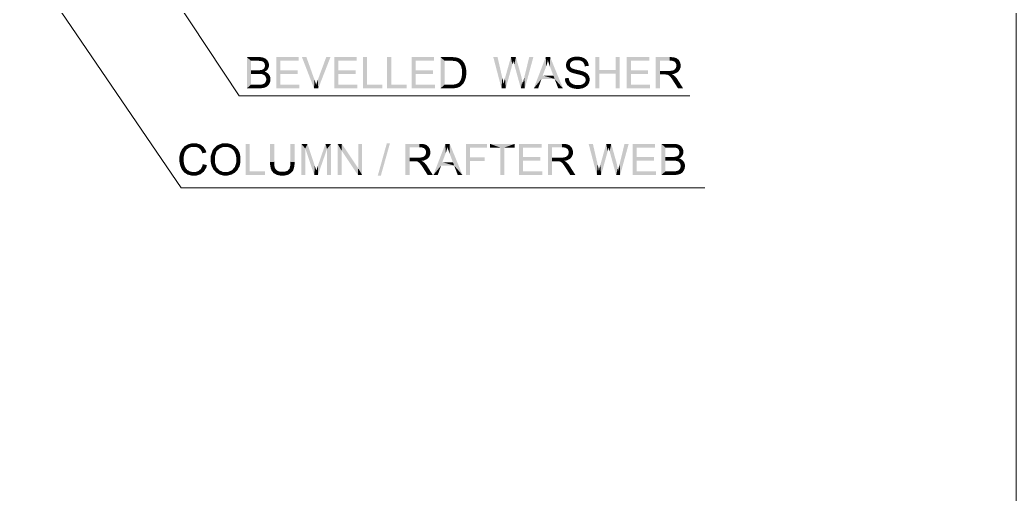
# Model space of a CAD drawing. Header units: millimetres. Extents: x 2 to 579, y 1 to 405.
# Drawn here: x 247.72 to 275.33, y 111.57 to 124.71 of the extents above; entities that cross this region are included whole.
import ezdxf

# ---------------------------------------------------------------- set-up
doc = ezdxf.new("R2010")
doc.units = ezdxf.units.MM
doc.linetypes.add('XKITLINE00', pattern=[0])
doc.layers.add('LinkedObject', color=7, linetype='Continuous', lineweight=0)

# ---------------------------------------------------------------- blocks, each defined once
blk = doc.blocks.new('*A4')
at = {"layer": 'LinkedObject'}
for points in [[(254.01, 123.682), (254.124, 123.217), (254.01, 122.818)], [(254.124, 123.319), (254.124, 123.217), (254.01, 123.682)], [(254.01, 123.682), (254.124, 123.58), (254.124, 123.319)], [(254.297, 123.58), (254.01, 123.682), (254.334, 123.682)], [(254.124, 123.58), (254.01, 123.682), (254.297, 123.58)], [(254.297, 123.58), (254.334, 123.682), (254.344, 123.58)], [(254.334, 123.682), (254.41, 123.574), (254.344, 123.58)], [(254.384, 123.682), (254.41, 123.574), (254.334, 123.682)], [(254.463, 123.669), (254.41, 123.574), (254.384, 123.682)], [(254.41, 123.574), (254.463, 123.669), (254.429, 123.568)], [(254.429, 123.568), (254.463, 123.669), (254.448, 123.562)], [(254.448, 123.562), (254.463, 123.669), (254.493, 123.655)], [(254.493, 123.655), (254.478, 123.539), (254.448, 123.562)], [(254.523, 123.642), (254.478, 123.539), (254.493, 123.655)], [(254.57, 123.602), (254.478, 123.539), (254.523, 123.642)], [(254.587, 123.575), (254.478, 123.539), (254.57, 123.602)], [(254.478, 123.539), (254.587, 123.575), (254.488, 123.523)], [(254.587, 123.575), (254.498, 123.507), (254.488, 123.523)], [(254.498, 123.507), (254.587, 123.575), (254.509, 123.469)], [(254.498, 123.387), (254.621, 123.461), (254.591, 123.356)], [(254.509, 123.425), (254.621, 123.461), (254.498, 123.387)], [(254.509, 123.469), (254.587, 123.575), (254.621, 123.461)], [(254.621, 123.461), (254.509, 123.447), (254.509, 123.469)], [(254.509, 123.447), (254.621, 123.461), (254.509, 123.425)], [(254.621, 123.49), (254.587, 123.575), (254.604, 123.547)], [(254.621, 123.461), (254.587, 123.575), (254.621, 123.49)], [(254.591, 123.356), (254.621, 123.461), (254.606, 123.381)], [(254.606, 123.381), (254.621, 123.461), (254.621, 123.433)], [(254.935, 123.315), (254.821, 122.818), (254.821, 123.682)], [(254.935, 123.315), (254.821, 123.682), (254.935, 123.58)], [(255.446, 123.58), (254.821, 123.682), (255.446, 123.682)], [(254.935, 123.58), (254.821, 123.682), (255.446, 123.58)], [(255.659, 123.682), (255.87, 122.818), (255.536, 123.682)], [(255.884, 123.054), (255.87, 122.818), (255.659, 123.682)], [(256.326, 123.682), (255.976, 123.054), (256.209, 123.682)], [(255.989, 122.818), (255.976, 123.054), (256.326, 123.682)], [(256.544, 123.315), (256.43, 122.818), (256.43, 123.682)], [(256.544, 123.315), (256.43, 123.682), (256.544, 123.58)], [(257.055, 123.58), (256.43, 123.682), (257.055, 123.682)], [(256.544, 123.58), (256.43, 123.682), (257.055, 123.58)], [(257.342, 123.682), (257.228, 122.818), (257.228, 123.682)], [(257.342, 122.92), (257.228, 122.818), (257.342, 123.682)], [(258.012, 123.682), (257.898, 122.818), (257.898, 123.682)], [(258.012, 122.92), (257.898, 122.818), (258.012, 123.682)], [(258.69, 123.315), (258.575, 122.818), (258.575, 123.682)], [(258.69, 123.315), (258.575, 123.682), (258.69, 123.58)], [(259.2, 123.58), (258.575, 123.682), (259.2, 123.682)], [(258.69, 123.58), (258.575, 123.682), (259.2, 123.58)], [(259.378, 123.682), (259.492, 123.58), (259.378, 122.818)], [(259.674, 123.58), (259.378, 123.682), (259.675, 123.682)], [(259.492, 123.58), (259.378, 123.682), (259.674, 123.58)], [(259.378, 122.818), (259.492, 123.58), (259.492, 122.92)], [(259.675, 123.682), (259.725, 123.58), (259.674, 123.58)], [(259.726, 123.682), (259.725, 123.58), (259.675, 123.682)], [(259.726, 123.682), (259.799, 123.571), (259.725, 123.58)], [(259.803, 123.676), (259.799, 123.571), (259.726, 123.682)], [(259.829, 123.669), (259.799, 123.571), (259.803, 123.676)], [(259.829, 123.669), (259.822, 123.562), (259.799, 123.571)], [(259.822, 123.562), (259.829, 123.669), (259.853, 123.55)], [(259.93, 123.63), (259.829, 123.669), (259.866, 123.661)], [(259.956, 123.607), (259.829, 123.669), (259.93, 123.63)], [(259.908, 123.501), (259.829, 123.669), (259.956, 123.607)], [(259.853, 123.55), (259.829, 123.669), (259.908, 123.501)], [(259.956, 123.607), (259.93, 123.465), (259.908, 123.501)], [(259.99, 123.579), (259.93, 123.465), (259.956, 123.607)], [(260.041, 123.505), (259.93, 123.465), (259.99, 123.579)], [(259.93, 123.465), (260.041, 123.505), (259.952, 123.428)], [(259.952, 123.428), (260.041, 123.505), (260.058, 123.46)], [(260.058, 123.46), (259.974, 123.324), (259.952, 123.428)], [(260.075, 123.415), (259.974, 123.324), (260.058, 123.46)], [(260.959, 123.682), (261.068, 122.818), (260.841, 123.682)], [(261.089, 123.115), (261.068, 122.818), (260.959, 123.682)], [(261.329, 123.682), (261.369, 123.476), (261.165, 123.098)], [(261.165, 123.098), (261.369, 123.476), (261.187, 122.818)], [(261.369, 123.476), (261.329, 123.682), (261.375, 123.497)], [(261.375, 123.497), (261.329, 123.682), (261.388, 123.548)], [(261.388, 123.548), (261.329, 123.682), (261.395, 123.577)], [(261.467, 123.682), (261.395, 123.577), (261.329, 123.682)], [(261.395, 123.577), (261.467, 123.682), (261.397, 123.568)], [(261.397, 123.568), (261.467, 123.682), (261.411, 123.517)], [(261.411, 123.517), (261.467, 123.682), (261.423, 123.476)], [(261.423, 123.476), (261.467, 123.682), (261.59, 123.244)], [(261.59, 123.244), (261.604, 122.818), (261.423, 123.476)], [(261.951, 123.682), (261.701, 123.126), (261.836, 123.682)], [(261.715, 122.818), (261.701, 123.126), (261.951, 123.682)], [(262.295, 123.682), (262.307, 123.426), (261.963, 122.818)], [(262.307, 123.426), (262.295, 123.682), (262.321, 123.467)], [(262.321, 123.467), (262.295, 123.682), (262.345, 123.549)], [(262.345, 123.549), (262.295, 123.682), (262.353, 123.591)], [(262.418, 123.682), (262.353, 123.591), (262.295, 123.682)], [(262.353, 123.591), (262.418, 123.682), (262.364, 123.556)], [(262.364, 123.556), (262.418, 123.682), (262.394, 123.466)], [(262.394, 123.466), (262.418, 123.682), (262.415, 123.411)], [(262.415, 123.411), (262.418, 123.682), (262.505, 123.173)], [(262.505, 123.173), (262.418, 123.682), (262.541, 123.079)], [(262.541, 123.079), (262.418, 123.682), (262.771, 122.818)], [(262.894, 123.58), (262.857, 123.458), (262.875, 123.552)], [(262.99, 123.538), (262.857, 123.458), (262.894, 123.58)], [(262.875, 123.552), (262.857, 123.458), (262.857, 123.491)], [(262.966, 123.492), (262.857, 123.458), (262.99, 123.538)], [(262.857, 123.458), (262.966, 123.492), (262.966, 123.466)], [(262.966, 123.442), (262.857, 123.458), (262.966, 123.466)], [(262.857, 123.458), (262.966, 123.442), (262.857, 123.428)], [(262.912, 123.609), (263.014, 123.557), (262.894, 123.58)], [(262.894, 123.58), (263.014, 123.557), (262.99, 123.538)], [(262.966, 123.652), (263.014, 123.557), (262.912, 123.609)], [(263.037, 123.576), (262.966, 123.652), (263.002, 123.667)], [(263.014, 123.557), (262.966, 123.652), (263.037, 123.576)], [(263.038, 123.682), (263.113, 123.595), (263.002, 123.667)], [(263.002, 123.667), (263.113, 123.595), (263.037, 123.576)], [(263.117, 123.696), (263.113, 123.595), (263.038, 123.682)], [(263.16, 123.696), (263.113, 123.595), (263.117, 123.696)], [(263.113, 123.595), (263.16, 123.696), (263.165, 123.595)], [(263.16, 123.696), (263.215, 123.595), (263.165, 123.595)], [(263.293, 123.681), (263.16, 123.696), (263.208, 123.696)], [(263.33, 123.665), (263.16, 123.696), (263.293, 123.681)], [(263.29, 123.574), (263.16, 123.696), (263.33, 123.665)], [(263.215, 123.595), (263.16, 123.696), (263.29, 123.574)], [(263.33, 123.665), (263.315, 123.553), (263.29, 123.574)], [(263.366, 123.65), (263.315, 123.553), (263.33, 123.665)], [(263.315, 123.553), (263.366, 123.65), (263.341, 123.532)], [(263.341, 123.532), (263.366, 123.65), (263.442, 123.574)], [(263.442, 123.574), (263.371, 123.47), (263.341, 123.532)], [(263.442, 123.574), (263.366, 123.65), (263.423, 123.604)], [(263.462, 123.544), (263.371, 123.47), (263.442, 123.574)], [(263.483, 123.476), (263.371, 123.47), (263.462, 123.544)], [(263.485, 123.438), (263.371, 123.47), (263.483, 123.476)], [(263.371, 123.47), (263.485, 123.438), (263.375, 123.429)], [(263.785, 123.327), (263.67, 122.818), (263.67, 123.682)], [(263.785, 123.327), (263.67, 123.682), (263.785, 123.682)], [(264.348, 123.682), (264.234, 123.327), (264.234, 123.682)], [(264.234, 123.225), (264.234, 123.327), (264.348, 123.682)], [(264.234, 123.225), (264.348, 123.682), (264.348, 122.818)], [(264.654, 123.315), (264.54, 122.818), (264.54, 123.682)], [(264.654, 123.315), (264.54, 123.682), (264.654, 123.58)], [(265.164, 123.58), (264.54, 123.682), (265.164, 123.682)], [(264.654, 123.58), (264.54, 123.682), (265.164, 123.58)], [(265.458, 123.301), (265.344, 122.818), (265.344, 123.682)], [(265.344, 123.682), (265.458, 123.587), (265.458, 123.301)], [(265.731, 123.587), (265.344, 123.682), (265.726, 123.682)], [(265.458, 123.587), (265.344, 123.682), (265.731, 123.587)], [(265.726, 123.682), (265.779, 123.587), (265.731, 123.587)], [(265.872, 123.67), (265.726, 123.682), (265.784, 123.682)], [(265.902, 123.658), (265.726, 123.682), (265.872, 123.67)], [(265.849, 123.567), (265.726, 123.682), (265.902, 123.658)], [(265.779, 123.587), (265.726, 123.682), (265.849, 123.567)], [(265.902, 123.658), (265.872, 123.547), (265.849, 123.567)], [(265.932, 123.647), (265.872, 123.547), (265.902, 123.658)], [(265.872, 123.547), (265.932, 123.647), (265.894, 123.527)], [(265.894, 123.527), (265.932, 123.647), (265.998, 123.576)], [(265.998, 123.576), (265.916, 123.477), (265.894, 123.527)], [(266.016, 123.547), (265.916, 123.477), (265.998, 123.576)], [(266.034, 123.482), (265.916, 123.477), (266.016, 123.547)], [(266.034, 123.446), (265.916, 123.477), (266.034, 123.482)], [(265.916, 123.477), (266.034, 123.446), (265.916, 123.446)], [(265.998, 123.576), (265.932, 123.647), (265.98, 123.606)], [(254.01, 122.818), (254.124, 123.217), (254.124, 122.92)], [(254.324, 123.217), (254.124, 123.319), (254.311, 123.319)], [(254.124, 123.217), (254.124, 123.319), (254.324, 123.217)], [(254.366, 123.217), (254.311, 123.319), (254.349, 123.319)], [(254.324, 123.217), (254.311, 123.319), (254.366, 123.217)], [(254.404, 123.324), (254.5, 123.277), (254.349, 123.319)], [(254.349, 123.319), (254.5, 123.277), (254.366, 123.217)], [(254.366, 123.217), (254.5, 123.277), (254.429, 123.21)], [(254.421, 123.329), (254.531, 123.292), (254.404, 123.324)], [(254.5, 123.277), (254.404, 123.324), (254.531, 123.292)], [(254.442, 123.335), (254.531, 123.292), (254.421, 123.329)], [(254.5, 123.277), (254.473, 123.195), (254.429, 123.21)], [(254.475, 123.357), (254.531, 123.292), (254.442, 123.335)], [(254.473, 123.195), (254.5, 123.277), (254.507, 123.17)], [(254.591, 123.356), (254.475, 123.357), (254.498, 123.387)], [(254.576, 123.332), (254.475, 123.357), (254.591, 123.356)], [(254.531, 123.292), (254.475, 123.357), (254.576, 123.332)], [(254.599, 123.227), (254.5, 123.277), (254.539, 123.266)], [(254.507, 123.17), (254.5, 123.277), (254.599, 123.227)], [(254.507, 123.17), (254.599, 123.227), (254.52, 123.152)], [(254.52, 123.152), (254.599, 123.227), (254.532, 123.134)], [(254.532, 123.134), (254.599, 123.227), (254.62, 123.199)], [(254.62, 123.199), (254.545, 123.092), (254.532, 123.134)], [(254.641, 123.171), (254.545, 123.092), (254.62, 123.199)], [(254.935, 123.213), (254.821, 122.818), (254.935, 123.315)], [(254.935, 122.92), (254.821, 122.818), (254.935, 123.213)], [(255.414, 123.213), (254.935, 123.315), (255.414, 123.315)], [(254.935, 123.213), (254.935, 123.315), (255.414, 123.213)], [(256.544, 123.213), (256.43, 122.818), (256.544, 123.315)], [(256.544, 122.92), (256.43, 122.818), (256.544, 123.213)], [(257.023, 123.213), (256.544, 123.315), (257.023, 123.315)], [(256.544, 123.213), (256.544, 123.315), (257.023, 123.213)], [(258.69, 123.213), (258.575, 122.818), (258.69, 123.315)], [(258.69, 122.92), (258.575, 122.818), (258.69, 123.213)], [(259.168, 123.213), (258.69, 123.315), (259.168, 123.315)], [(258.69, 123.213), (258.69, 123.315), (259.168, 123.213)], [(259.974, 123.207), (260.092, 123.205), (259.963, 123.124)], [(259.963, 123.124), (260.092, 123.205), (260.069, 123.08)], [(260.092, 123.312), (259.974, 123.324), (260.075, 123.415)], [(260.092, 123.254), (259.974, 123.324), (260.092, 123.312)], [(259.974, 123.324), (260.092, 123.254), (259.974, 123.256)], [(260.092, 123.254), (259.974, 123.207), (259.974, 123.256)], [(260.092, 123.205), (259.974, 123.207), (260.092, 123.254)], [(260.069, 123.08), (260.092, 123.205), (260.08, 123.118)], [(261.613, 123.163), (261.604, 122.818), (261.59, 123.244)], [(261.963, 122.818), (262.307, 123.426), (262.211, 123.173)], [(262.857, 123.428), (262.966, 123.442), (262.872, 123.374)], [(262.872, 123.374), (262.966, 123.442), (262.887, 123.35)], [(262.887, 123.35), (262.966, 123.442), (262.983, 123.404)], [(262.983, 123.404), (262.948, 123.286), (262.887, 123.35)], [(262.887, 123.35), (262.948, 123.286), (262.902, 123.326)], [(263, 123.389), (262.948, 123.286), (262.983, 123.404)], [(262.948, 123.286), (263, 123.389), (262.979, 123.27)], [(262.979, 123.27), (263, 123.389), (263.016, 123.374)], [(262.979, 123.27), (263.016, 123.374), (263.003, 123.257)], [(263.003, 123.257), (263.016, 123.374), (263.086, 123.23)], [(263.086, 123.23), (263.016, 123.374), (263.102, 123.343)], [(263.086, 123.23), (263.102, 123.343), (263.145, 123.216)], [(263.145, 123.216), (263.102, 123.343), (263.172, 123.327)], [(263.145, 123.216), (263.172, 123.327), (263.205, 123.202)], [(263.205, 123.202), (263.172, 123.327), (263.242, 123.312)], [(263.205, 123.202), (263.242, 123.312), (263.282, 123.181)], [(263.282, 123.181), (263.242, 123.312), (263.299, 123.174)], [(263.299, 123.174), (263.242, 123.312), (263.326, 123.163)], [(263.337, 123.284), (263.326, 123.163), (263.242, 123.312)], [(263.363, 123.272), (263.326, 123.163), (263.337, 123.284)], [(263.326, 123.163), (263.363, 123.272), (263.365, 123.138)], [(263.365, 123.138), (263.363, 123.272), (263.401, 123.255)], [(263.365, 123.138), (263.401, 123.255), (263.377, 123.123)], [(263.377, 123.123), (263.401, 123.255), (263.389, 123.108)], [(263.401, 123.255), (263.475, 123.184), (263.389, 123.108)], [(263.389, 123.108), (263.475, 123.184), (263.401, 123.072)], [(263.475, 123.184), (263.401, 123.255), (263.457, 123.211)], [(263.401, 123.072), (263.475, 123.184), (263.493, 123.158)], [(263.785, 123.225), (263.67, 122.818), (263.785, 123.327)], [(263.67, 122.818), (263.785, 123.225), (263.785, 122.818)], [(263.785, 123.327), (264.234, 123.225), (263.785, 123.225)], [(264.234, 123.327), (264.234, 123.225), (263.785, 123.327)], [(264.234, 123.225), (264.348, 122.818), (264.234, 122.818)], [(264.654, 123.213), (264.54, 122.818), (264.654, 123.315)], [(264.654, 122.92), (264.54, 122.818), (264.654, 123.213)], [(265.132, 123.213), (264.654, 123.315), (265.132, 123.315)], [(264.654, 123.213), (264.654, 123.315), (265.132, 123.213)], [(265.458, 123.301), (265.458, 123.201), (265.344, 122.818)], [(265.344, 122.818), (265.458, 123.201), (265.458, 122.818)], [(265.59, 123.201), (265.458, 123.301), (265.703, 123.301)], [(265.458, 123.201), (265.458, 123.301), (265.59, 123.201)], [(265.59, 123.201), (265.703, 123.301), (265.613, 123.201)], [(265.613, 123.201), (265.703, 123.301), (265.644, 123.199)], [(265.644, 123.199), (265.703, 123.301), (265.654, 123.197)], [(265.654, 123.197), (265.703, 123.301), (265.667, 123.194)], [(265.667, 123.194), (265.703, 123.301), (265.693, 123.182)], [(265.693, 123.182), (265.703, 123.301), (265.743, 123.301)], [(265.693, 123.182), (265.743, 123.301), (265.706, 123.174)], [(265.743, 123.301), (265.791, 123.211), (265.706, 123.174)], [(265.706, 123.174), (265.791, 123.211), (265.719, 123.166)], [(265.791, 123.211), (265.748, 123.137), (265.719, 123.166)], [(265.804, 123.309), (265.791, 123.211), (265.743, 123.301)], [(265.813, 123.2), (265.748, 123.137), (265.791, 123.211)], [(265.748, 123.137), (265.813, 123.2), (265.764, 123.117)], [(265.764, 123.117), (265.813, 123.2), (265.78, 123.096)], [(265.78, 123.096), (265.813, 123.2), (265.859, 123.168)], [(265.791, 123.211), (265.804, 123.309), (265.853, 123.219)], [(265.826, 123.317), (265.974, 123.291), (265.804, 123.309)], [(265.944, 123.259), (265.804, 123.309), (265.974, 123.291)], [(265.853, 123.219), (265.804, 123.309), (265.944, 123.259)], [(265.859, 123.168), (265.813, 123.2), (265.848, 123.178)], [(265.848, 123.325), (265.974, 123.291), (265.826, 123.317)], [(265.974, 123.291), (265.848, 123.325), (265.882, 123.351)], [(265.893, 123.369), (265.974, 123.291), (265.882, 123.351)], [(265.905, 123.387), (265.974, 123.291), (265.893, 123.369)], [(265.905, 123.387), (266.034, 123.446), (265.974, 123.291)], [(265.916, 123.425), (266.034, 123.446), (265.905, 123.387)], [(266.034, 123.446), (265.916, 123.425), (265.916, 123.446)], [(265.974, 123.291), (266.034, 123.446), (266.004, 123.323)], [(266.004, 123.323), (266.034, 123.446), (266.034, 123.4)], [(254.124, 122.92), (254.339, 122.818), (254.01, 122.818)], [(254.34, 122.92), (254.339, 122.818), (254.124, 122.92)], [(254.34, 122.92), (254.381, 122.818), (254.339, 122.818)], [(254.368, 122.92), (254.381, 122.818), (254.34, 122.92)], [(254.407, 122.922), (254.45, 122.825), (254.368, 122.92)], [(254.368, 122.92), (254.45, 122.825), (254.381, 122.818)], [(254.418, 122.924), (254.45, 122.825), (254.407, 122.922)], [(254.479, 122.832), (254.418, 122.924), (254.438, 122.927)], [(254.45, 122.825), (254.418, 122.924), (254.479, 122.832)], [(254.471, 122.939), (254.573, 122.875), (254.438, 122.927)], [(254.438, 122.927), (254.573, 122.875), (254.479, 122.832)], [(254.484, 122.947), (254.573, 122.875), (254.471, 122.939)], [(254.573, 122.875), (254.484, 122.947), (254.497, 122.956)], [(254.519, 122.98), (254.592, 122.889), (254.497, 122.956)], [(254.497, 122.956), (254.592, 122.889), (254.573, 122.875)], [(254.637, 122.955), (254.519, 122.98), (254.536, 123.011)], [(254.624, 122.929), (254.519, 122.98), (254.637, 122.955)], [(254.592, 122.889), (254.519, 122.98), (254.624, 122.929)], [(254.536, 123.011), (254.662, 123.068), (254.637, 122.955)], [(254.545, 123.048), (254.662, 123.068), (254.536, 123.011)], [(254.662, 123.106), (254.545, 123.092), (254.641, 123.171)], [(254.662, 123.068), (254.545, 123.092), (254.662, 123.106)], [(254.545, 123.092), (254.662, 123.068), (254.545, 123.068)], [(254.662, 123.068), (254.545, 123.048), (254.545, 123.068)], [(254.637, 122.955), (254.662, 123.068), (254.65, 122.981)], [(254.65, 122.981), (254.662, 123.068), (254.662, 123.038)], [(254.821, 122.818), (254.935, 122.92), (255.466, 122.818)], [(255.466, 122.818), (254.935, 122.92), (255.466, 122.92)], [(255.898, 123.016), (255.87, 122.818), (255.884, 123.054)], [(255.92, 122.945), (255.87, 122.818), (255.898, 123.016)], [(255.929, 122.912), (255.87, 122.818), (255.92, 122.945)], [(255.87, 122.818), (255.929, 122.912), (255.989, 122.818)], [(255.939, 122.948), (255.989, 122.818), (255.929, 122.912)], [(255.963, 123.018), (255.989, 122.818), (255.939, 122.948)], [(255.976, 123.054), (255.989, 122.818), (255.963, 123.018)], [(256.43, 122.818), (256.544, 122.92), (257.075, 122.818)], [(257.075, 122.818), (256.544, 122.92), (257.075, 122.92)], [(257.228, 122.818), (257.342, 122.92), (257.767, 122.818)], [(257.767, 122.818), (257.342, 122.92), (257.767, 122.92)], [(257.898, 122.818), (258.012, 122.92), (258.437, 122.818)], [(258.437, 122.818), (258.012, 122.92), (258.437, 122.92)], [(258.575, 122.818), (258.69, 122.92), (259.22, 122.818)], [(259.22, 122.818), (258.69, 122.92), (259.22, 122.92)], [(259.492, 122.92), (259.69, 122.818), (259.378, 122.818)], [(259.677, 122.92), (259.69, 122.818), (259.492, 122.92)], [(259.677, 122.92), (259.729, 122.818), (259.69, 122.818)], [(259.719, 122.92), (259.729, 122.818), (259.677, 122.92)], [(259.828, 122.832), (259.719, 122.92), (259.786, 122.928)], [(259.798, 122.825), (259.719, 122.92), (259.828, 122.832)], [(259.729, 122.818), (259.719, 122.92), (259.798, 122.825)], [(259.811, 122.936), (259.828, 122.832), (259.786, 122.928)], [(259.835, 122.944), (259.828, 122.832), (259.811, 122.936)], [(259.828, 122.832), (259.835, 122.944), (259.858, 122.84)], [(259.931, 122.876), (259.835, 122.944), (259.874, 122.966)], [(259.91, 122.861), (259.835, 122.944), (259.931, 122.876)], [(259.858, 122.84), (259.835, 122.944), (259.91, 122.861)], [(259.888, 122.98), (259.953, 122.89), (259.874, 122.966)], [(259.874, 122.966), (259.953, 122.89), (259.931, 122.876)], [(260.01, 122.954), (259.888, 122.98), (259.909, 123.001)], [(259.992, 122.929), (259.888, 122.98), (260.01, 122.954)], [(259.953, 122.89), (259.888, 122.98), (259.992, 122.929)], [(259.909, 123.001), (260.069, 123.08), (260.01, 122.954)], [(259.94, 123.055), (260.069, 123.08), (259.909, 123.001)], [(259.952, 123.09), (260.069, 123.08), (259.94, 123.055)], [(260.069, 123.08), (259.952, 123.09), (259.963, 123.124)], [(260.01, 122.954), (260.069, 123.08), (260.028, 122.979)], [(260.028, 122.979), (260.069, 123.08), (260.057, 123.042)], [(261.1, 123.071), (261.068, 122.818), (261.089, 123.115)], [(261.118, 122.982), (261.068, 122.818), (261.1, 123.071)], [(261.126, 122.939), (261.068, 122.818), (261.118, 122.982)], [(261.126, 122.939), (261.187, 122.818), (261.068, 122.818)], [(261.142, 123.008), (261.187, 122.818), (261.126, 122.939)], [(261.162, 123.087), (261.187, 122.818), (261.142, 123.008)], [(261.165, 123.098), (261.187, 122.818), (261.162, 123.087)], [(261.647, 123.01), (261.604, 122.818), (261.613, 123.163)], [(261.658, 122.939), (261.604, 122.818), (261.647, 123.01)], [(261.658, 122.939), (261.715, 122.818), (261.604, 122.818)], [(261.666, 122.979), (261.715, 122.818), (261.658, 122.939)], [(261.688, 123.073), (261.715, 122.818), (261.666, 122.979)], [(261.701, 123.126), (261.715, 122.818), (261.688, 123.073)], [(262.179, 123.079), (261.963, 122.818), (262.211, 123.173)], [(261.963, 122.818), (262.179, 123.079), (262.084, 122.818)], [(262.211, 123.173), (262.541, 123.079), (262.179, 123.079)], [(262.505, 123.173), (262.541, 123.079), (262.211, 123.173)], [(262.541, 123.079), (262.771, 122.818), (262.641, 122.818)], [(262.936, 123.072), (262.825, 123.095), (262.933, 123.105)], [(262.825, 123.095), (262.872, 122.94), (262.826, 123.052)], [(262.936, 123.072), (262.872, 122.94), (262.825, 123.095)], [(262.826, 123.052), (262.872, 122.94), (262.849, 122.974)], [(262.954, 123.019), (262.872, 122.94), (262.936, 123.072)], [(262.872, 122.94), (262.954, 123.019), (262.894, 122.906)], [(262.894, 122.906), (262.954, 123.019), (262.956, 122.854)], [(262.968, 122.998), (262.956, 122.854), (262.954, 123.019)], [(262.982, 122.977), (262.956, 122.854), (262.968, 122.998)], [(262.982, 122.977), (262.996, 122.837), (262.956, 122.854)], [(263.025, 122.943), (262.996, 122.837), (262.982, 122.977)], [(262.996, 122.837), (263.025, 122.943), (263.035, 122.82)], [(263.055, 122.931), (263.035, 122.82), (263.025, 122.943)], [(263.084, 122.918), (263.035, 122.82), (263.055, 122.931)], [(263.084, 122.918), (263.134, 122.803), (263.035, 122.82)], [(263.15, 122.905), (263.134, 122.803), (263.084, 122.918)], [(263.15, 122.905), (263.192, 122.803), (263.134, 122.803)], [(263.187, 122.905), (263.192, 122.803), (263.15, 122.905)], [(263.187, 122.905), (263.238, 122.803), (263.192, 122.803)], [(263.22, 122.905), (263.238, 122.803), (263.187, 122.905)], [(263.277, 122.915), (263.358, 122.837), (263.22, 122.905)], [(263.22, 122.905), (263.358, 122.837), (263.238, 122.803)], [(263.302, 122.924), (263.452, 122.901), (263.277, 122.915)], [(263.395, 122.854), (263.277, 122.915), (263.452, 122.901)], [(263.358, 122.837), (263.277, 122.915), (263.395, 122.854)], [(263.327, 122.934), (263.452, 122.901), (263.302, 122.924)], [(263.364, 122.961), (263.471, 122.932), (263.327, 122.934)], [(263.327, 122.934), (263.471, 122.932), (263.452, 122.901)], [(263.377, 122.978), (263.491, 122.962), (263.364, 122.961)], [(263.471, 122.932), (263.364, 122.961), (263.491, 122.962)], [(263.389, 122.995), (263.491, 122.962), (263.377, 122.978)], [(263.389, 122.995), (263.511, 123.061), (263.491, 122.962)], [(263.401, 123.032), (263.511, 123.061), (263.389, 122.995)], [(263.401, 123.072), (263.493, 123.158), (263.401, 123.052)], [(263.401, 123.052), (263.493, 123.158), (263.401, 123.032)], [(263.493, 123.158), (263.511, 123.061), (263.401, 123.032)], [(263.491, 122.962), (263.511, 123.061), (263.511, 123.027)], [(263.511, 123.061), (263.493, 123.158), (263.511, 123.096)], [(264.54, 122.818), (264.654, 122.92), (265.184, 122.818)], [(265.184, 122.818), (264.654, 122.92), (265.184, 122.92)], [(265.859, 123.168), (265.821, 123.036), (265.78, 123.096)], [(265.884, 123.145), (265.821, 123.036), (265.859, 123.168)], [(265.932, 123.087), (265.821, 123.036), (265.884, 123.145)], [(265.821, 123.036), (265.932, 123.087), (265.846, 122.997)], [(265.846, 122.997), (265.932, 123.087), (265.954, 123.053)], [(265.846, 122.997), (265.954, 123.053), (265.961, 122.818)], [(265.961, 122.818), (265.954, 123.053), (266.103, 122.818)], [(254.479, 122.832), (254.573, 122.875), (254.507, 122.839)], [(254.507, 122.839), (254.573, 122.875), (254.555, 122.861)], [(263.238, 122.803), (263.358, 122.837), (263.321, 122.82)], [(252.383, 121.266), (252.493, 121.194), (252.336, 121.24)], [(252.488, 121.292), (252.493, 121.194), (252.383, 121.266)], [(252.545, 121.292), (252.493, 121.194), (252.488, 121.292)], [(252.493, 121.194), (252.545, 121.292), (252.543, 121.194)], [(252.545, 121.292), (252.586, 121.194), (252.543, 121.194)], [(252.719, 121.259), (252.545, 121.292), (252.61, 121.292)], [(252.763, 121.226), (252.545, 121.292), (252.719, 121.259)], [(252.658, 121.173), (252.545, 121.292), (252.763, 121.226)], [(252.586, 121.194), (252.545, 121.292), (252.658, 121.173)], [(253.328, 121.292), (253.122, 121.171), (253.179, 121.231)], [(253.42, 121.292), (253.122, 121.171), (253.328, 121.292)], [(253.36, 121.194), (253.122, 121.171), (253.42, 121.292)], [(253.36, 121.194), (253.42, 121.292), (253.42, 121.194)], [(253.42, 121.292), (253.463, 121.194), (253.42, 121.194)], [(253.587, 121.264), (253.42, 121.292), (253.48, 121.292)], [(253.635, 121.235), (253.42, 121.292), (253.587, 121.264)], [(253.54, 121.172), (253.42, 121.292), (253.635, 121.235)], [(253.463, 121.194), (253.42, 121.292), (253.54, 121.172)], [(254.089, 121.277), (253.975, 120.413), (253.975, 121.277)], [(254.089, 120.515), (253.975, 120.413), (254.089, 121.277)], [(254.766, 121.277), (254.652, 120.778), (254.652, 121.277)], [(254.766, 120.779), (254.652, 120.778), (254.766, 121.277)], [(255.331, 121.277), (255.217, 120.779), (255.217, 121.277)], [(255.331, 120.778), (255.217, 120.779), (255.331, 121.277)], [(255.518, 121.277), (255.628, 121.149), (255.518, 120.413)], [(255.628, 121.149), (255.518, 121.277), (255.689, 121.277)], [(255.628, 121.149), (255.689, 121.277), (255.877, 120.413)], [(255.877, 120.413), (255.689, 121.277), (255.893, 120.666)], [(256.188, 121.277), (256.231, 121.137), (255.981, 120.677)], [(256.341, 121.277), (256.231, 121.137), (256.188, 121.277)], [(256.231, 120.413), (256.341, 121.277), (256.341, 120.413)], [(256.231, 121.137), (256.341, 121.277), (256.231, 120.413)], [(256.524, 121.277), (256.634, 121.092), (256.524, 120.413)], [(256.634, 121.092), (256.524, 121.277), (256.642, 121.277)], [(256.634, 121.092), (256.642, 121.277), (257.087, 120.413)], [(257.087, 120.413), (256.642, 121.277), (257.095, 120.599)], [(257.204, 121.277), (257.095, 120.599), (257.095, 121.277)], [(257.204, 120.413), (257.095, 120.599), (257.204, 121.277)], [(257.975, 121.291), (257.639, 120.399), (257.889, 121.291)], [(257.724, 120.399), (257.639, 120.399), (257.975, 121.291)], [(258.518, 120.896), (258.404, 120.413), (258.404, 121.277)], [(258.404, 121.277), (258.518, 121.182), (258.518, 120.896)], [(258.791, 121.182), (258.404, 121.277), (258.787, 121.277)], [(258.518, 121.182), (258.404, 121.277), (258.791, 121.182)], [(258.787, 121.277), (258.839, 121.182), (258.791, 121.182)], [(258.932, 121.266), (258.787, 121.277), (258.844, 121.277)], [(258.962, 121.254), (258.787, 121.277), (258.932, 121.266)], [(258.91, 121.163), (258.787, 121.277), (258.962, 121.254)], [(258.839, 121.182), (258.787, 121.277), (258.91, 121.163)], [(258.962, 121.254), (258.932, 121.143), (258.91, 121.163)], [(258.992, 121.242), (258.932, 121.143), (258.962, 121.254)], [(258.932, 121.143), (258.992, 121.242), (258.954, 121.123)], [(258.954, 121.123), (258.992, 121.242), (259.058, 121.172)], [(259.058, 121.172), (258.992, 121.242), (259.04, 121.201)], [(259.511, 121.277), (259.522, 121.021), (259.179, 120.413)], [(259.522, 121.021), (259.511, 121.277), (259.537, 121.062)], [(259.537, 121.062), (259.511, 121.277), (259.56, 121.145)], [(259.56, 121.145), (259.511, 121.277), (259.569, 121.187)], [(259.634, 121.277), (259.569, 121.187), (259.511, 121.277)], [(259.569, 121.187), (259.634, 121.277), (259.579, 121.151)], [(259.579, 121.151), (259.634, 121.277), (259.61, 121.062)], [(259.61, 121.062), (259.634, 121.277), (259.63, 121.007)], [(259.63, 121.007), (259.634, 121.277), (259.72, 120.769)], [(259.72, 120.769), (259.634, 121.277), (259.756, 120.675)], [(259.756, 120.675), (259.634, 121.277), (259.986, 120.413)], [(260.198, 120.908), (260.084, 120.413), (260.084, 121.277)], [(260.198, 120.908), (260.084, 121.277), (260.198, 121.175)], [(260.666, 121.175), (260.084, 121.277), (260.666, 121.277)], [(260.198, 121.175), (260.084, 121.277), (260.666, 121.175)], [(260.75, 121.277), (261.034, 121.175), (260.75, 121.175)], [(261.148, 121.175), (261.034, 121.175), (260.75, 121.277)], [(261.148, 121.175), (260.75, 121.277), (261.434, 121.277)], [(261.148, 121.175), (261.434, 121.277), (261.434, 121.175)], [(261.668, 120.911), (261.554, 120.413), (261.554, 121.277)], [(261.668, 120.911), (261.554, 121.277), (261.668, 121.175)], [(262.178, 121.175), (261.554, 121.277), (262.178, 121.277)], [(261.668, 121.175), (261.554, 121.277), (262.178, 121.175)], [(262.472, 120.896), (262.358, 120.413), (262.358, 121.277)], [(262.358, 121.277), (262.472, 121.182), (262.472, 120.896)], [(262.745, 121.182), (262.358, 121.277), (262.74, 121.277)], [(262.472, 121.182), (262.358, 121.277), (262.745, 121.182)], [(262.74, 121.277), (262.793, 121.182), (262.745, 121.182)], [(262.886, 121.266), (262.74, 121.277), (262.798, 121.277)], [(262.916, 121.254), (262.74, 121.277), (262.886, 121.266)], [(262.863, 121.163), (262.74, 121.277), (262.916, 121.254)], [(262.793, 121.182), (262.74, 121.277), (262.863, 121.163)], [(262.916, 121.254), (262.886, 121.143), (262.863, 121.163)], [(262.946, 121.242), (262.886, 121.143), (262.916, 121.254)], [(262.886, 121.143), (262.946, 121.242), (262.908, 121.123)], [(262.908, 121.123), (262.946, 121.242), (263.012, 121.172)], [(263.012, 121.172), (262.946, 121.242), (262.994, 121.201)], [(263.602, 121.277), (263.711, 120.413), (263.484, 121.277)], [(263.732, 120.711), (263.711, 120.413), (263.602, 121.277)], [(263.972, 121.277), (264.012, 121.071), (263.808, 120.694)], [(264.012, 121.071), (263.972, 121.277), (264.018, 121.092)], [(264.018, 121.092), (263.972, 121.277), (264.031, 121.143)], [(264.031, 121.143), (263.972, 121.277), (264.038, 121.173)], [(264.11, 121.277), (264.038, 121.173), (263.972, 121.277)], [(264.038, 121.173), (264.11, 121.277), (264.04, 121.163)], [(264.04, 121.163), (264.11, 121.277), (264.054, 121.113)], [(264.054, 121.113), (264.11, 121.277), (264.066, 121.071)], [(264.066, 121.071), (264.11, 121.277), (264.233, 120.84)], [(264.594, 121.277), (264.344, 120.722), (264.479, 121.277)], [(264.358, 120.413), (264.344, 120.722), (264.594, 121.277)], [(264.817, 120.911), (264.703, 120.413), (264.703, 121.277)], [(264.817, 120.911), (264.703, 121.277), (264.817, 121.175)], [(265.328, 121.175), (264.703, 121.277), (265.328, 121.277)], [(264.817, 121.175), (264.703, 121.277), (265.328, 121.175)], [(265.5, 121.277), (265.614, 120.813), (265.5, 120.413)], [(265.614, 120.915), (265.614, 120.813), (265.5, 121.277)], [(265.5, 121.277), (265.614, 121.175), (265.614, 120.915)], [(265.788, 121.175), (265.5, 121.277), (265.825, 121.277)], [(265.614, 121.175), (265.5, 121.277), (265.788, 121.175)], [(265.788, 121.175), (265.825, 121.277), (265.834, 121.175)], [(265.825, 121.277), (265.9, 121.169), (265.834, 121.175)], [(265.874, 121.277), (265.9, 121.169), (265.825, 121.277)], [(265.954, 121.264), (265.9, 121.169), (265.874, 121.277)], [(265.9, 121.169), (265.954, 121.264), (265.919, 121.163)], [(265.919, 121.163), (265.954, 121.264), (265.938, 121.157)], [(265.938, 121.157), (265.954, 121.264), (265.984, 121.251)], [(265.984, 121.251), (265.968, 121.135), (265.938, 121.157)], [(266.014, 121.238), (265.968, 121.135), (265.984, 121.251)], [(252.269, 120.978), (252.138, 120.919), (252.164, 121.037)], [(252.255, 120.895), (252.138, 120.919), (252.269, 120.978)], [(252.282, 121.018), (252.164, 121.037), (252.189, 121.087)], [(252.269, 120.978), (252.164, 121.037), (252.282, 121.018)], [(252.215, 121.138), (252.343, 121.123), (252.189, 121.087)], [(252.189, 121.087), (252.343, 121.123), (252.296, 121.059)], [(252.282, 121.018), (252.189, 121.087), (252.296, 121.059)], [(252.288, 121.214), (252.343, 121.123), (252.215, 121.138)], [(252.336, 121.24), (252.343, 121.123), (252.288, 121.214)], [(252.336, 121.24), (252.493, 121.194), (252.41, 121.171)], [(252.343, 121.123), (252.336, 121.24), (252.376, 121.147)], [(252.376, 121.147), (252.336, 121.24), (252.41, 121.171)], [(252.658, 121.173), (252.763, 121.226), (252.687, 121.151)], [(252.763, 121.226), (252.715, 121.13), (252.687, 121.151)], [(252.715, 121.13), (252.763, 121.226), (252.759, 121.061)], [(252.759, 121.061), (252.763, 121.226), (252.886, 121.041)], [(252.759, 121.061), (252.886, 121.041), (252.774, 121.014)], [(252.869, 121.1), (252.763, 121.226), (252.807, 121.193)], [(252.886, 121.041), (252.763, 121.226), (252.869, 121.1)], [(253.122, 121.171), (253.006, 120.834), (253.064, 121.11)], [(253.167, 121.069), (253.006, 120.834), (253.122, 121.171)], [(253.064, 121.11), (253.006, 120.834), (253.006, 120.941)], [(253.124, 120.929), (253.006, 120.834), (253.167, 121.069)], [(253.255, 121.152), (253.122, 121.171), (253.36, 121.194)], [(253.122, 121.171), (253.255, 121.152), (253.211, 121.11)], [(253.167, 121.069), (253.122, 121.171), (253.211, 121.11)], [(253.54, 121.172), (253.635, 121.235), (253.575, 121.15)], [(253.635, 121.235), (253.609, 121.129), (253.575, 121.15)], [(253.609, 121.129), (253.635, 121.235), (253.661, 121.068)], [(253.757, 121.127), (253.635, 121.235), (253.683, 121.206)], [(253.782, 121.076), (253.635, 121.235), (253.757, 121.127)], [(253.661, 121.068), (253.635, 121.235), (253.782, 121.076)], [(253.661, 121.068), (253.782, 121.076), (253.679, 121.028)], [(253.782, 121.076), (253.697, 120.989), (253.679, 121.028)], [(253.697, 120.989), (253.782, 121.076), (253.715, 120.897)], [(253.715, 120.897), (253.782, 121.076), (253.832, 120.909)], [(253.832, 120.909), (253.782, 121.076), (253.807, 121.025)], [(255.518, 120.413), (255.628, 121.149), (255.628, 120.413)], [(255.981, 120.677), (256.231, 121.137), (255.98, 120.413)], [(256.524, 120.413), (256.634, 121.092), (256.634, 120.413)], [(258.965, 120.982), (259.034, 120.887), (258.953, 120.964)], [(259.058, 121.172), (258.976, 121.073), (258.954, 121.123)], [(258.965, 120.982), (259.094, 121.042), (259.034, 120.887)], [(258.976, 121.021), (259.094, 121.042), (258.965, 120.982)], [(259.076, 121.142), (258.976, 121.073), (259.058, 121.172)], [(259.094, 121.077), (258.976, 121.073), (259.076, 121.142)], [(259.094, 121.042), (258.976, 121.073), (259.094, 121.077)], [(258.976, 121.073), (259.094, 121.042), (258.976, 121.042)], [(259.094, 121.042), (258.976, 121.021), (258.976, 121.042)], [(259.034, 120.887), (259.094, 121.042), (259.064, 120.918)], [(259.064, 120.918), (259.094, 121.042), (259.094, 120.996)], [(259.179, 120.413), (259.522, 121.021), (259.427, 120.769)], [(261.034, 120.413), (261.148, 121.175), (261.148, 120.413)], [(261.034, 121.175), (261.148, 121.175), (261.034, 120.413)], [(262.919, 120.982), (262.988, 120.887), (262.907, 120.964)], [(263.012, 121.172), (262.93, 121.073), (262.908, 121.123)], [(262.919, 120.982), (263.048, 121.042), (262.988, 120.887)], [(262.93, 121.021), (263.048, 121.042), (262.919, 120.982)], [(263.03, 121.142), (262.93, 121.073), (263.012, 121.172)], [(263.048, 121.077), (262.93, 121.073), (263.03, 121.142)], [(263.048, 121.042), (262.93, 121.073), (263.048, 121.077)], [(262.93, 121.073), (263.048, 121.042), (262.93, 121.042)], [(263.048, 121.042), (262.93, 121.021), (262.93, 121.042)], [(262.988, 120.887), (263.048, 121.042), (263.018, 120.918)], [(263.018, 120.918), (263.048, 121.042), (263.048, 120.996)], [(263.808, 120.694), (264.012, 121.071), (263.83, 120.413)], [(264.233, 120.84), (264.247, 120.413), (264.066, 121.071)], [(266.081, 120.952), (265.966, 120.953), (265.988, 120.983)], [(266.06, 121.198), (265.968, 121.135), (266.014, 121.238)], [(266.077, 121.17), (265.968, 121.135), (266.06, 121.198)], [(265.968, 121.135), (266.077, 121.17), (265.978, 121.119)], [(266.077, 121.17), (265.989, 121.102), (265.978, 121.119)], [(265.988, 120.983), (266.111, 121.056), (266.081, 120.952)], [(265.999, 121.02), (266.111, 121.056), (265.988, 120.983)], [(265.989, 121.102), (266.077, 121.17), (265.999, 121.064)], [(265.999, 121.064), (266.077, 121.17), (266.111, 121.056)], [(266.111, 121.056), (265.999, 121.043), (265.999, 121.064)], [(265.999, 121.043), (266.111, 121.056), (265.999, 121.02)], [(266.111, 121.086), (266.077, 121.17), (266.094, 121.143)], [(266.111, 121.056), (266.077, 121.17), (266.111, 121.086)], [(266.081, 120.952), (266.111, 121.056), (266.096, 120.977)], [(266.096, 120.977), (266.111, 121.056), (266.111, 121.029)], [(252.138, 120.919), (252.255, 120.895), (252.138, 120.852)], [(252.138, 120.852), (252.255, 120.895), (252.255, 120.852)], [(252.255, 120.852), (252.138, 120.79), (252.138, 120.852)], [(252.255, 120.797), (252.138, 120.79), (252.255, 120.852)], [(252.255, 120.797), (252.183, 120.62), (252.138, 120.79)], [(252.138, 120.79), (252.183, 120.62), (252.161, 120.674)], [(252.271, 120.701), (252.183, 120.62), (252.255, 120.797)], [(252.183, 120.62), (252.271, 120.701), (252.287, 120.66)], [(252.901, 120.687), (252.775, 120.662), (252.787, 120.716)], [(253.006, 120.834), (253.124, 120.929), (253.124, 120.832)], [(253.006, 120.834), (253.124, 120.754), (253.006, 120.777)], [(253.124, 120.754), (253.006, 120.834), (253.124, 120.832)], [(253.006, 120.777), (253.124, 120.754), (253.031, 120.669)], [(253.031, 120.669), (253.124, 120.754), (253.056, 120.618)], [(253.056, 120.618), (253.124, 120.754), (253.166, 120.631)], [(253.673, 120.632), (253.832, 120.844), (253.779, 120.609)], [(253.715, 120.761), (253.832, 120.844), (253.673, 120.632)], [(253.715, 120.844), (253.832, 120.909), (253.832, 120.844)], [(253.715, 120.897), (253.832, 120.909), (253.715, 120.844)], [(253.832, 120.844), (253.715, 120.761), (253.715, 120.844)], [(253.779, 120.609), (253.832, 120.844), (253.806, 120.661)], [(253.806, 120.661), (253.832, 120.844), (253.832, 120.778)], [(254.766, 120.779), (254.652, 120.71), (254.652, 120.778)], [(254.766, 120.722), (254.652, 120.71), (254.766, 120.779)], [(254.766, 120.722), (254.685, 120.562), (254.652, 120.71)], [(254.652, 120.71), (254.685, 120.562), (254.669, 120.601)], [(254.777, 120.639), (254.685, 120.562), (254.766, 120.722)], [(255.19, 120.587), (255.331, 120.778), (255.302, 120.571)], [(255.217, 120.697), (255.331, 120.778), (255.19, 120.587)], [(255.331, 120.778), (255.217, 120.697), (255.217, 120.779)], [(255.302, 120.571), (255.331, 120.778), (255.316, 120.61)], [(255.316, 120.61), (255.331, 120.778), (255.331, 120.713)], [(258.518, 120.896), (258.518, 120.797), (258.404, 120.413)], [(258.404, 120.413), (258.518, 120.797), (258.518, 120.413)], [(258.651, 120.797), (258.518, 120.896), (258.764, 120.896)], [(258.518, 120.797), (258.518, 120.896), (258.651, 120.797)], [(258.651, 120.797), (258.764, 120.896), (258.673, 120.797)], [(258.673, 120.797), (258.764, 120.896), (258.705, 120.795)], [(258.705, 120.795), (258.764, 120.896), (258.714, 120.793)], [(258.714, 120.793), (258.764, 120.896), (258.728, 120.79)], [(258.728, 120.79), (258.764, 120.896), (258.754, 120.778)], [(258.754, 120.778), (258.764, 120.896), (258.803, 120.896)], [(258.754, 120.778), (258.803, 120.896), (258.766, 120.77)], [(258.803, 120.896), (258.851, 120.807), (258.766, 120.77)], [(258.766, 120.77), (258.851, 120.807), (258.779, 120.762)], [(258.851, 120.807), (258.808, 120.733), (258.779, 120.762)], [(258.864, 120.905), (258.851, 120.807), (258.803, 120.896)], [(258.874, 120.796), (258.808, 120.733), (258.851, 120.807)], [(258.808, 120.733), (258.874, 120.796), (258.824, 120.712)], [(258.824, 120.712), (258.874, 120.796), (258.841, 120.692)], [(258.841, 120.692), (258.874, 120.796), (258.92, 120.764)], [(258.92, 120.764), (258.882, 120.632), (258.841, 120.692)], [(258.851, 120.807), (258.864, 120.905), (258.913, 120.815)], [(258.886, 120.913), (259.034, 120.887), (258.864, 120.905)], [(259.005, 120.855), (258.864, 120.905), (259.034, 120.887)], [(258.913, 120.815), (258.864, 120.905), (259.005, 120.855)], [(258.92, 120.764), (258.874, 120.796), (258.908, 120.774)], [(258.945, 120.741), (258.882, 120.632), (258.92, 120.764)], [(258.992, 120.683), (258.882, 120.632), (258.945, 120.741)], [(258.908, 120.921), (259.034, 120.887), (258.886, 120.913)], [(259.034, 120.887), (258.908, 120.921), (258.942, 120.947)], [(258.953, 120.964), (259.034, 120.887), (258.942, 120.947)], [(259.394, 120.675), (259.179, 120.413), (259.427, 120.769)], [(259.427, 120.769), (259.756, 120.675), (259.394, 120.675)], [(259.72, 120.769), (259.756, 120.675), (259.427, 120.769)], [(260.198, 120.806), (260.084, 120.413), (260.198, 120.908)], [(260.084, 120.413), (260.198, 120.806), (260.198, 120.413)], [(260.603, 120.806), (260.198, 120.908), (260.603, 120.908)], [(260.198, 120.806), (260.198, 120.908), (260.603, 120.806)], [(261.668, 120.809), (261.554, 120.413), (261.668, 120.911)], [(261.668, 120.515), (261.554, 120.413), (261.668, 120.809)], [(262.146, 120.809), (261.668, 120.911), (262.146, 120.911)], [(261.668, 120.809), (261.668, 120.911), (262.146, 120.809)], [(262.472, 120.896), (262.472, 120.797), (262.358, 120.413)], [(262.358, 120.413), (262.472, 120.797), (262.472, 120.413)], [(262.605, 120.797), (262.472, 120.896), (262.717, 120.896)], [(262.472, 120.797), (262.472, 120.896), (262.605, 120.797)], [(262.605, 120.797), (262.717, 120.896), (262.627, 120.797)], [(262.627, 120.797), (262.717, 120.896), (262.658, 120.795)], [(262.658, 120.795), (262.717, 120.896), (262.668, 120.793)], [(262.668, 120.793), (262.717, 120.896), (262.681, 120.79)], [(262.681, 120.79), (262.717, 120.896), (262.707, 120.778)], [(262.707, 120.778), (262.717, 120.896), (262.757, 120.896)], [(262.707, 120.778), (262.757, 120.896), (262.72, 120.77)], [(262.757, 120.896), (262.805, 120.807), (262.72, 120.77)], [(262.72, 120.77), (262.805, 120.807), (262.733, 120.762)], [(262.805, 120.807), (262.762, 120.733), (262.733, 120.762)], [(262.818, 120.905), (262.805, 120.807), (262.757, 120.896)], [(262.827, 120.796), (262.762, 120.733), (262.805, 120.807)], [(262.762, 120.733), (262.827, 120.796), (262.778, 120.712)], [(262.778, 120.712), (262.827, 120.796), (262.794, 120.692)], [(262.794, 120.692), (262.827, 120.796), (262.873, 120.764)], [(262.873, 120.764), (262.835, 120.632), (262.794, 120.692)], [(262.805, 120.807), (262.818, 120.905), (262.867, 120.815)], [(262.84, 120.913), (262.988, 120.887), (262.818, 120.905)], [(262.958, 120.855), (262.818, 120.905), (262.988, 120.887)], [(262.867, 120.815), (262.818, 120.905), (262.958, 120.855)], [(262.873, 120.764), (262.827, 120.796), (262.862, 120.774)], [(262.898, 120.741), (262.835, 120.632), (262.873, 120.764)], [(262.946, 120.683), (262.835, 120.632), (262.898, 120.741)], [(262.862, 120.921), (262.988, 120.887), (262.84, 120.913)], [(262.988, 120.887), (262.862, 120.921), (262.896, 120.947)], [(262.907, 120.964), (262.988, 120.887), (262.896, 120.947)], [(263.743, 120.666), (263.711, 120.413), (263.732, 120.711)], [(263.808, 120.694), (263.83, 120.413), (263.805, 120.683)], [(264.256, 120.758), (264.247, 120.413), (264.233, 120.84)], [(264.29, 120.606), (264.247, 120.413), (264.256, 120.758)], [(264.344, 120.722), (264.358, 120.413), (264.331, 120.669)], [(264.817, 120.809), (264.703, 120.413), (264.817, 120.911)], [(264.817, 120.515), (264.703, 120.413), (264.817, 120.809)], [(265.296, 120.809), (264.817, 120.911), (265.296, 120.911)], [(264.817, 120.809), (264.817, 120.911), (265.296, 120.809)], [(265.5, 120.413), (265.614, 120.813), (265.614, 120.515)], [(265.815, 120.813), (265.614, 120.915), (265.802, 120.915)], [(265.614, 120.813), (265.614, 120.915), (265.815, 120.813)], [(265.856, 120.813), (265.802, 120.915), (265.84, 120.915)], [(265.815, 120.813), (265.802, 120.915), (265.856, 120.813)], [(265.894, 120.92), (265.991, 120.873), (265.84, 120.915)], [(265.84, 120.915), (265.991, 120.873), (265.856, 120.813)], [(265.856, 120.813), (265.991, 120.873), (265.919, 120.805)], [(265.911, 120.925), (266.021, 120.888), (265.894, 120.92)], [(265.991, 120.873), (265.894, 120.92), (266.021, 120.888)], [(265.933, 120.931), (266.021, 120.888), (265.911, 120.925)], [(265.991, 120.873), (265.963, 120.791), (265.919, 120.805)], [(265.966, 120.953), (266.021, 120.888), (265.933, 120.931)], [(265.963, 120.791), (265.991, 120.873), (265.998, 120.766)], [(266.066, 120.928), (265.966, 120.953), (266.081, 120.952)], [(266.021, 120.888), (265.966, 120.953), (266.066, 120.928)], [(266.09, 120.822), (265.991, 120.873), (266.03, 120.862)], [(265.998, 120.766), (265.991, 120.873), (266.09, 120.822)], [(265.998, 120.766), (266.09, 120.822), (266.01, 120.748)], [(266.01, 120.748), (266.09, 120.822), (266.023, 120.73)], [(266.023, 120.73), (266.09, 120.822), (266.111, 120.795)], [(266.111, 120.795), (266.035, 120.688), (266.023, 120.73)], [(266.132, 120.767), (266.035, 120.688), (266.111, 120.795)], [(266.153, 120.702), (266.035, 120.688), (266.132, 120.767)], [(266.153, 120.664), (266.035, 120.688), (266.153, 120.702)], [(252.303, 120.619), (252.183, 120.62), (252.287, 120.66)], [(252.183, 120.62), (252.316, 120.456), (252.206, 120.566)], [(252.303, 120.619), (252.316, 120.456), (252.183, 120.62)], [(252.206, 120.566), (252.316, 120.456), (252.273, 120.484)], [(252.353, 120.557), (252.316, 120.456), (252.303, 120.619)], [(252.316, 120.456), (252.353, 120.557), (252.387, 120.537)], [(252.421, 120.517), (252.316, 120.456), (252.387, 120.537)], [(252.421, 120.517), (252.543, 120.399), (252.316, 120.456)], [(252.316, 120.456), (252.543, 120.399), (252.36, 120.427)], [(252.36, 120.427), (252.543, 120.399), (252.474, 120.399)], [(252.494, 120.496), (252.543, 120.399), (252.421, 120.517)], [(252.543, 120.399), (252.494, 120.496), (252.534, 120.496)], [(252.582, 120.496), (252.543, 120.399), (252.534, 120.496)], [(252.582, 120.496), (252.772, 120.473), (252.543, 120.399)], [(252.543, 120.399), (252.772, 120.473), (252.611, 120.399)], [(252.663, 120.524), (252.772, 120.473), (252.582, 120.496)], [(252.611, 120.399), (252.772, 120.473), (252.725, 120.436)], [(252.772, 120.473), (252.663, 120.524), (252.697, 120.552)], [(252.73, 120.58), (252.772, 120.473), (252.697, 120.552)], [(252.73, 120.58), (252.901, 120.687), (252.772, 120.473)], [(252.775, 120.662), (252.901, 120.687), (252.73, 120.58)], [(252.772, 120.473), (252.901, 120.687), (252.818, 120.51)], [(252.818, 120.51), (252.901, 120.687), (252.883, 120.617)], [(253.166, 120.631), (253.153, 120.487), (253.056, 120.618)], [(253.056, 120.618), (253.153, 120.487), (253.08, 120.567)], [(253.208, 120.586), (253.153, 120.487), (253.166, 120.631)], [(253.153, 120.487), (253.208, 120.586), (253.201, 120.458)], [(253.201, 120.458), (253.208, 120.586), (253.25, 120.541)], [(253.25, 120.541), (253.419, 120.399), (253.201, 120.458)], [(253.201, 120.458), (253.419, 120.399), (253.249, 120.428)], [(253.249, 120.428), (253.419, 120.399), (253.358, 120.399)], [(253.355, 120.496), (253.419, 120.399), (253.25, 120.541)], [(253.419, 120.399), (253.355, 120.496), (253.419, 120.496)], [(253.419, 120.399), (253.483, 120.496), (253.475, 120.399)], [(253.483, 120.496), (253.419, 120.399), (253.419, 120.496)], [(253.475, 120.399), (253.483, 120.496), (253.58, 120.425)], [(253.629, 120.452), (253.483, 120.496), (253.589, 120.542)], [(253.58, 120.425), (253.483, 120.496), (253.629, 120.452)], [(253.631, 120.587), (253.677, 120.479), (253.589, 120.542)], [(253.589, 120.542), (253.677, 120.479), (253.629, 120.452)], [(253.779, 120.609), (253.631, 120.587), (253.673, 120.632)], [(253.753, 120.557), (253.631, 120.587), (253.779, 120.609)], [(253.677, 120.479), (253.631, 120.587), (253.753, 120.557)], [(253.975, 120.413), (254.089, 120.515), (254.514, 120.413)], [(254.514, 120.413), (254.089, 120.515), (254.514, 120.515)], [(254.685, 120.562), (254.777, 120.639), (254.787, 120.613)], [(254.798, 120.586), (254.685, 120.562), (254.787, 120.613)], [(254.798, 120.586), (254.795, 120.441), (254.685, 120.562)], [(254.685, 120.562), (254.795, 120.441), (254.702, 120.522)], [(254.702, 120.522), (254.795, 120.441), (254.757, 120.461)], [(254.833, 120.545), (254.795, 120.441), (254.798, 120.586)], [(254.795, 120.441), (254.833, 120.545), (254.859, 120.53)], [(254.884, 120.516), (254.795, 120.441), (254.859, 120.53)], [(254.884, 120.516), (254.994, 120.399), (254.795, 120.441)], [(254.795, 120.441), (254.994, 120.399), (254.834, 120.42)], [(254.834, 120.42), (254.994, 120.399), (254.933, 120.399)], [(254.947, 120.502), (254.994, 120.399), (254.884, 120.516)], [(254.994, 120.399), (254.947, 120.502), (254.984, 120.502)], [(255.047, 120.502), (254.994, 120.399), (254.984, 120.502)], [(254.994, 120.399), (255.047, 120.502), (255.056, 120.399)], [(255.195, 120.447), (255.047, 120.502), (255.137, 120.53)], [(255.157, 120.423), (255.047, 120.502), (255.195, 120.447)], [(255.056, 120.399), (255.047, 120.502), (255.157, 120.423)], [(255.163, 120.559), (255.234, 120.471), (255.137, 120.53)], [(255.137, 120.53), (255.234, 120.471), (255.195, 120.447)], [(255.302, 120.571), (255.163, 120.559), (255.19, 120.587)], [(255.287, 120.533), (255.163, 120.559), (255.302, 120.571)], [(255.234, 120.471), (255.163, 120.559), (255.287, 120.533)], [(255.908, 120.623), (255.877, 120.413), (255.893, 120.666)], [(255.928, 120.56), (255.877, 120.413), (255.908, 120.623)], [(255.935, 120.538), (255.877, 120.413), (255.928, 120.56)], [(255.877, 120.413), (255.935, 120.538), (255.98, 120.413)], [(255.942, 120.562), (255.98, 120.413), (255.935, 120.538)], [(255.965, 120.631), (255.98, 120.413), (255.942, 120.562)], [(255.981, 120.677), (255.98, 120.413), (255.965, 120.631)], [(257.095, 120.599), (257.204, 120.413), (257.087, 120.413)], [(258.882, 120.632), (258.992, 120.683), (258.907, 120.593)], [(258.907, 120.593), (258.992, 120.683), (259.014, 120.649)], [(258.907, 120.593), (259.014, 120.649), (259.021, 120.413)], [(259.021, 120.413), (259.014, 120.649), (259.164, 120.413)], [(259.179, 120.413), (259.394, 120.675), (259.3, 120.413)], [(259.756, 120.675), (259.986, 120.413), (259.856, 120.413)], [(261.554, 120.413), (261.668, 120.515), (262.198, 120.413)], [(262.198, 120.413), (261.668, 120.515), (262.198, 120.515)], [(262.835, 120.632), (262.946, 120.683), (262.86, 120.593)], [(262.86, 120.593), (262.946, 120.683), (262.968, 120.649)], [(262.86, 120.593), (262.968, 120.649), (262.975, 120.413)], [(262.975, 120.413), (262.968, 120.649), (263.117, 120.413)], [(263.761, 120.578), (263.711, 120.413), (263.743, 120.666)], [(263.769, 120.534), (263.711, 120.413), (263.761, 120.578)], [(263.769, 120.534), (263.83, 120.413), (263.711, 120.413)], [(263.785, 120.603), (263.83, 120.413), (263.769, 120.534)], [(263.805, 120.683), (263.83, 120.413), (263.785, 120.603)], [(264.301, 120.534), (264.247, 120.413), (264.29, 120.606)], [(264.301, 120.534), (264.358, 120.413), (264.247, 120.413)], [(264.309, 120.575), (264.358, 120.413), (264.301, 120.534)], [(264.331, 120.669), (264.358, 120.413), (264.309, 120.575)], [(264.703, 120.413), (264.817, 120.515), (265.348, 120.413)], [(265.348, 120.413), (264.817, 120.515), (265.348, 120.515)], [(265.614, 120.515), (265.83, 120.413), (265.5, 120.413)], [(265.83, 120.515), (265.83, 120.413), (265.614, 120.515)], [(265.83, 120.515), (265.871, 120.413), (265.83, 120.413)], [(265.858, 120.515), (265.871, 120.413), (265.83, 120.515)], [(265.897, 120.517), (265.941, 120.421), (265.858, 120.515)], [(265.858, 120.515), (265.941, 120.421), (265.871, 120.413)], [(265.908, 120.52), (265.941, 120.421), (265.897, 120.517)], [(265.969, 120.428), (265.908, 120.52), (265.928, 120.523)], [(265.941, 120.421), (265.908, 120.52), (265.969, 120.428)], [(265.961, 120.535), (266.064, 120.471), (265.928, 120.523)], [(265.928, 120.523), (266.064, 120.471), (265.969, 120.428)], [(265.974, 120.543), (266.064, 120.471), (265.961, 120.535)], [(265.969, 120.428), (266.064, 120.471), (265.998, 120.435)], [(266.064, 120.471), (265.974, 120.543), (265.988, 120.551)], [(266.01, 120.575), (266.083, 120.485), (265.988, 120.551)], [(265.988, 120.551), (266.083, 120.485), (266.064, 120.471)], [(265.998, 120.435), (266.064, 120.471), (266.045, 120.456)], [(266.127, 120.551), (266.01, 120.575), (266.027, 120.607)], [(266.114, 120.525), (266.01, 120.575), (266.127, 120.551)], [(266.083, 120.485), (266.01, 120.575), (266.114, 120.525)], [(266.027, 120.607), (266.153, 120.664), (266.127, 120.551)], [(266.035, 120.643), (266.153, 120.664), (266.027, 120.607)], [(266.035, 120.688), (266.153, 120.664), (266.035, 120.664)], [(266.153, 120.664), (266.035, 120.643), (266.035, 120.664)], [(266.127, 120.551), (266.153, 120.664), (266.14, 120.577)], [(266.14, 120.577), (266.153, 120.664), (266.153, 120.634)]]:
    blk.add_hatch(color=7, dxfattribs=at).paths.add_polyline_path(points, flags=17)
at = {"layer": 'LinkedObject', "color": 2, "linetype": 'XKITLINE00', "lineweight": 0}
blk.add_line((275.334, 147.311), (275.334, 75.82), dxfattribs=at)
at = {"layer": 'LinkedObject', "color": 6, "linetype": 'XKITLINE00', "lineweight": 0}
for p, q in [((249.23, 129.501), (253.796, 122.608)), ((247.717, 126.621), (252.191, 120.062)), ((253.796, 122.608), (266.293, 122.608)), ((252.191, 120.062), (266.705, 120.062))]:
    blk.add_line(p, q, dxfattribs=at)

msp = doc.modelspace()

# ---------------------------------------------------------------- block references
at = {"lineweight": 0}
msp.add_blockref('*A4', (0, 0), dxfattribs=at)

doc.saveas('drawing.dxf')
